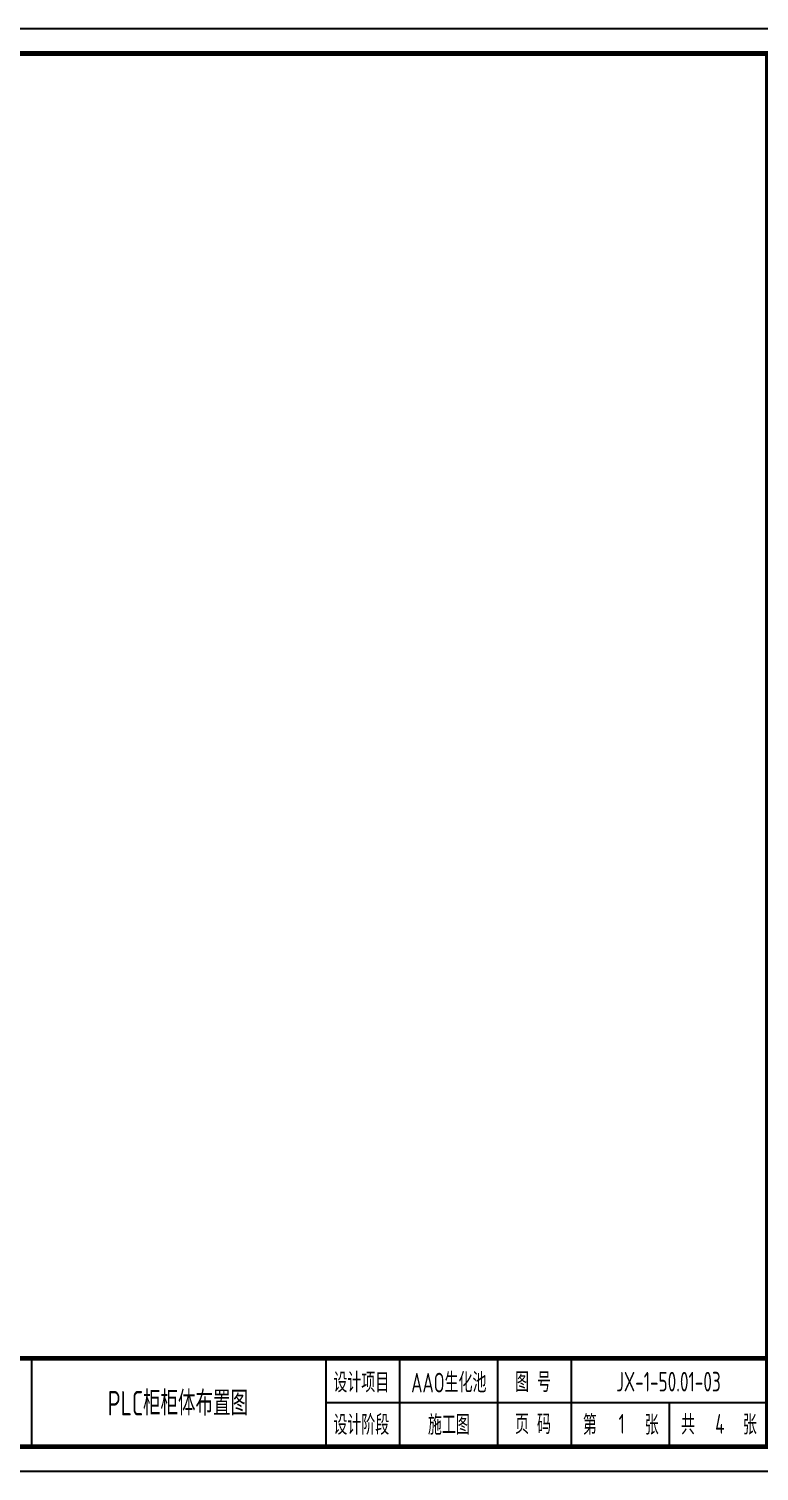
# Model space of a CAD drawing. Header units: millimetres. Extents: x 30557 to 235556, y -116603 to -73383.
# Drawn here: x 41476 to 42964, y -76323 to -73383 of the extents above; entities that cross this region are included whole.
import ezdxf
from ezdxf.enums import TextEntityAlignment as Align

# ---------------------------------------------------------------- set-up
doc = ezdxf.new("R2010")
doc.units = ezdxf.units.MM
doc.layers.add('_Drawing', color=7, linetype='Continuous', lineweight=25)
doc.styles.add('supcon', font='sceie.shx', dxfattribs={"width": 0.75, "height": 40, "bigfont": 'sceic.shx'})

# ---------------------------------------------------------------- blocks, each defined once
blk = doc.blocks.new('supcon图框')
at = {"linetype": 'Continuous'}
for p, q in [((6145.7, 4361.7), (1987.7, 4361.7)), ((1987.7, 1421.7), (6145.7, 1421.7))]:
    blk.add_line(p, q, dxfattribs=at)
for p, q in [((4595.7, 1651.7), (4595.7, 1471.7)), ((5195.7, 1651.7), (5195.7, 1471.7)), ((5345.7, 1651.7), (5345.7, 1471.7)), ((5545.7, 1651.7), (5545.7, 1471.7)), ((5695.7, 1651.7), (5695.7, 1471.7)), ((5195.7, 1561.7), (6095.7, 1561.7)), ((5895.7, 1561.7), (5895.7, 1471.7))]:
    blk.add_line(p, q)
at = {"linetype": 'Continuous', "const_width": 10}
blk.add_lwpolyline([(2195.7, 4311.7), (6095.7, 4311.7), (6095.7, 1471.7), (2195.7, 1471.7)], close=True, dxfattribs=at)
blk.add_lwpolyline([(2195.7, 1651.7), (6095.7, 1651.7)], dxfattribs=at)
at = {"style": 'supcon', "width": 0.75}
for s, p in [('设计项目', (5268, 1604.2)), ('图 号', (5618, 1604.2)), ('设计阶段', (5268, 1518.1)), ('施工图', (5446.5, 1518.1)), ('页 码', (5618, 1518.1)), ('第      张', (5797, 1518.1)), ('共      张', (5997, 1518.1))]:
    blk.add_text(s, height=40, dxfattribs=at).set_placement(p, align=Align.MIDDLE)

msp = doc.modelspace()

# ---------------------------------------------------------------- block references
msp.add_blockref('supcon图框', (36885.2, -77744.7))

# ---------------------------------------------------------------- texts
at = {"color": 3, "style": 'supcon', "width": 0.75}
for s, p in [('AAO生化池', (42331.6, -76140.5)), ('1', (42684.1, -76226.6))]:
    msp.add_text(s, height=40, dxfattribs=at).set_placement(p, align=Align.MIDDLE)
at = {"layer": '_Drawing', "color": 3, "style": 'supcon', "width": 0.75}
for s, height, p in [('JX-1-50.01-03', 40, (42779.4, -76140.5)), ('PLC柜柜体布置图', 50, (41779.2, -76181.9)), ('4', 40, (42884.1, -76226.6))]:
    msp.add_text(s, height=height, dxfattribs=at).set_placement(p, align=Align.MIDDLE)

doc.saveas('drawing.dxf')
